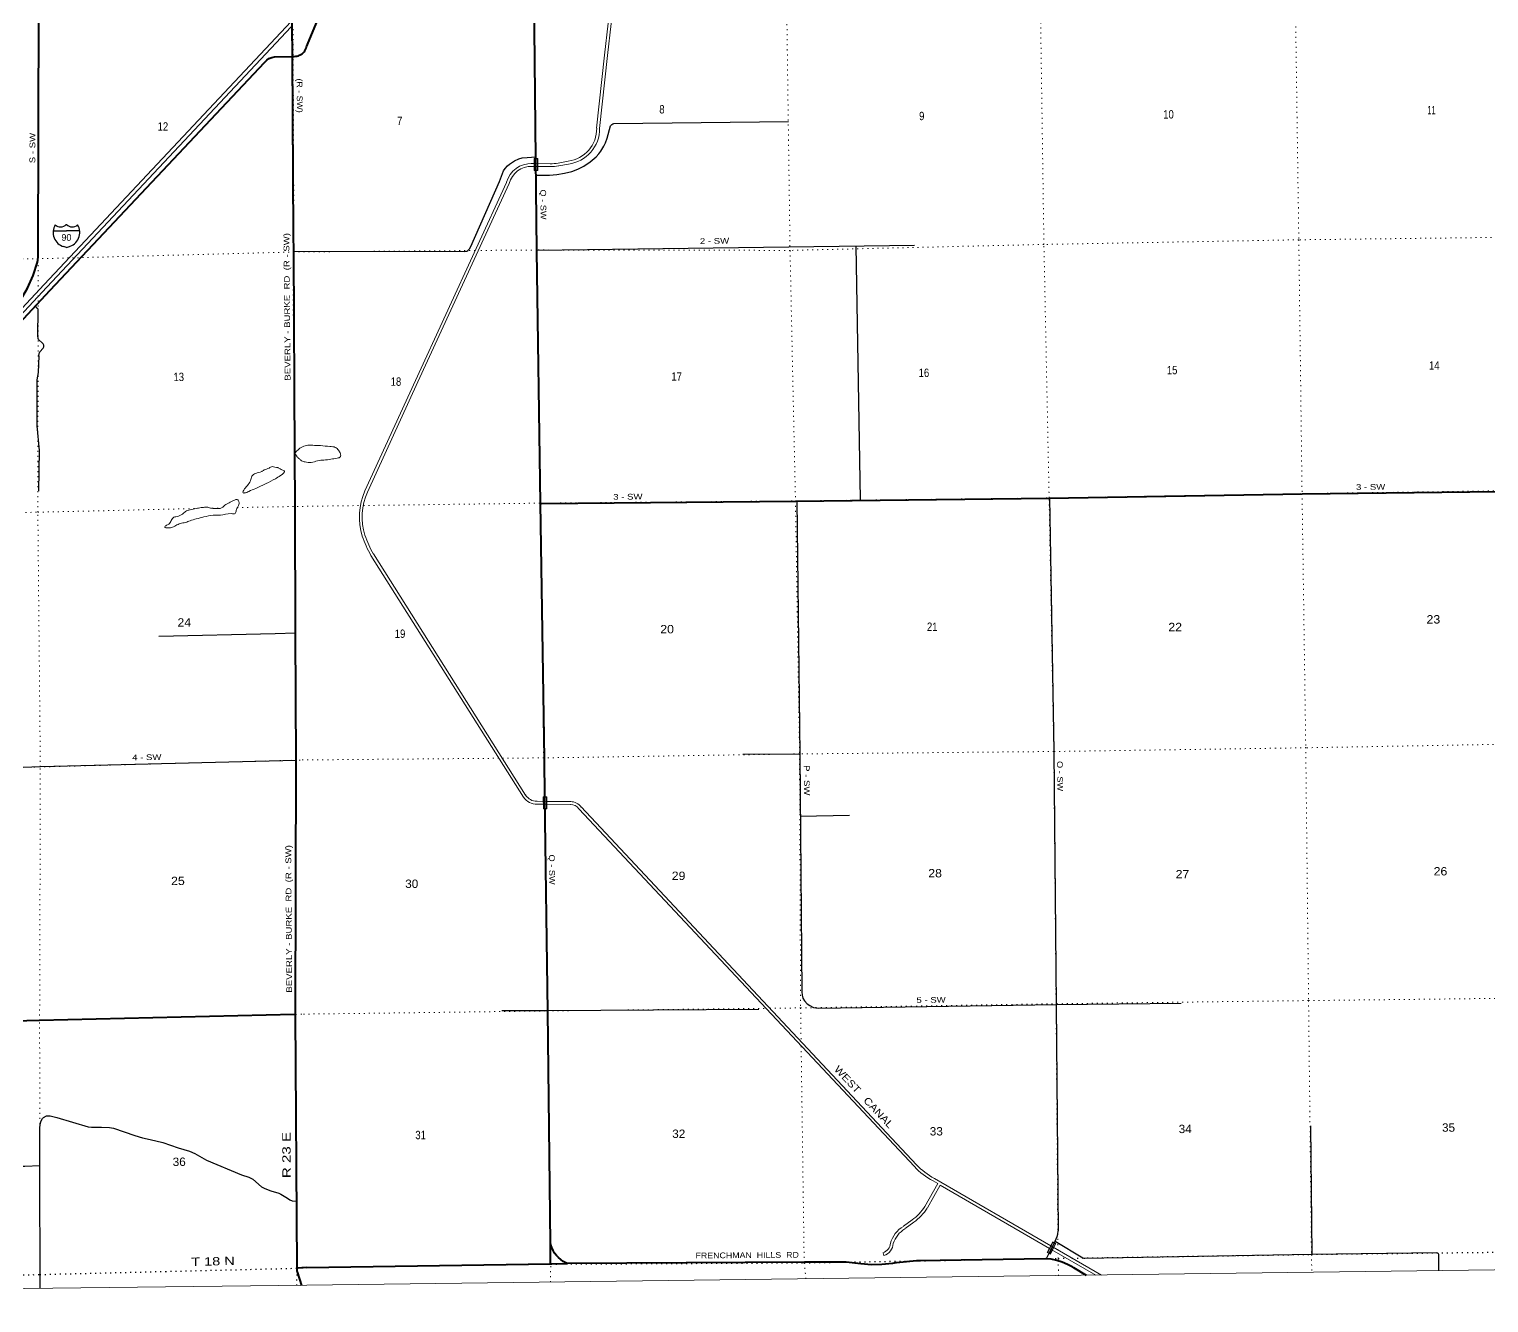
# Model space of a CAD drawing. Header units: feet. Extents: x 248627 to 501257, y -181930 to 5472.
# Drawn here: x 276162 to 306705, y -181930 to -155285 of the extents above; entities that cross this region are included whole.
import ezdxf
from ezdxf.enums import TextEntityAlignment as Align

# ---------------------------------------------------------------- set-up
doc = ezdxf.new("R2010")
doc.units = ezdxf.units.FT
doc.header["$LTSCALE"] = 70
doc.linetypes.add('DOTTED', pattern=[1.5, 0.3, -1.2])
doc.linetypes.add('MEDIUM_DASHED', pattern=[4.5, 3, -1.5])
for name, color, linetype, lineweight in [('15', 7, 'Continuous', 25), ('18', 7, 'Continuous', 35), ('26', 7, 'Continuous', 40), ('27', 7, 'Continuous', 40), ('29', 7, 'Continuous', 25), ('31', 7, 'Continuous', 13), ('39', 7, 'Continuous', 13), ('4', 7, 'Continuous', 13), ('41', 7, 'MEDIUM_DASHED', 13), ('6', 7, 'DOTTED', 25), ('61', 7, 'Continuous', 13), ('7', 7, 'DOTTED', 13)]:
    doc.layers.add(name, color=color, linetype=linetype, lineweight=lineweight)
doc.layers.add('30', color=7, linetype='Continuous')

msp = doc.modelspace()

# ---------------------------------------------------------------- linework, layer by layer
at = {"layer": '15'}
for p, q in [((276938.25, -159372.17), (276941.15, -159369.26)), ((276944.32, -159371.64), (276940.89, -159369.26)), ((276665.54, -159503.64), (276941.95, -159503.64)), ((276941.95, -159849.22), (276878.06, -159831.26)), ((276941.42, -159849.48), (277005.05, -159830.74))]:
    msp.add_line(p, q, dxfattribs=at)
msp.add_lwpolyline([(277217.31, -159503.64), (276941.42, -159503.64), (276941.95, -159503.64)], dxfattribs=at)
for centre, radius, start, end in [((276968.17, -159538.74), 306.13, 148.44436, 254.43392), ((276819.57, -159256.14), 165.66, 227.343, 315.81183), ((277063.26, -159256.14), 165.66, 224.18884, 312.6942), ((276914.66, -159538.74), 306.13, 283.08086, 31.62486)]:
    msp.add_arc(centre, radius, start, end, dxfattribs=at)
at = {"layer": '18'}
for points in [[(265408.57, -172719.77), (265427.43, -172694.77), (265775.61, -172233.22), (265794.78, -172207.81), (265809.9, -172183.22), (265853.65, -172112.09), (266151.48, -171690.13), (266170.16, -171663.65), (266191.74, -171640.13), (266484.96, -171320.45), (266488.85, -171316.21), (266531.72, -171270.45), (271074.87, -166421.04), (276473.52, -160628.46), (281645.25, -155121.46)], [(265366.43, -173208.13), (265763.41, -172508.9), (266090.12, -171944.03), (266107.66, -171913.7), (266120.92, -171894.03), (266325.96, -171609.82), (266543.99, -171366.04), (266571.07, -171335.76), (266589.55, -171316.04), (271129.67, -166472.25), (276528.41, -160679.57), (281646.67, -155235.59)]]:
    msp.add_lwpolyline(points, dxfattribs=at)
at = {"layer": '26'}
for p, q in [((281654.36, -155856.68), (281668.72, -155856.43)), ((281668.55, -155856.44), (281668.72, -155856.43)), ((281696.02, -159565.05), (281668.72, -155856.43)), ((281968.02, -181191.78), (287072.61, -181113.15)), ((281968.02, -181191.78), (281771.42, -181205.58))]:
    msp.add_line(p, q, dxfattribs=at)
for points in [[(281668.72, -155856.43), (281706.75, -155855.21), (281709.86, -155855.14), (281738.77, -155852.87), (281767.29, -155847.59), (281795.1, -155839.36), (281821.9, -155828.26), (281847.39, -155814.43), (281871.29, -155798), (281893.35, -155779.17), (281913.32, -155758.13), (281930.98, -155735.13), (281946.13, -155710.4), (281958.62, -155684.22), (281968.31, -155656.89), (282401.89, -154593.98), (282566.43, -154268.8), (282569.64, -154261.14), (282626.44, -154144.47), (282678.33, -154061.28), (282692.75, -154038.16), (282717.83, -154011.28), (284611.15, -151981.4)], [(286862.05, -165204.84), (286786.28, -159924.37), (286764.3, -157990.22), (286725.78, -154601.4), (286692.54, -152478.49)], [(265799.74, -171214.41), (265934.58, -171204.56), (266107.27, -171173.1), (266275.71, -171123.76), (266438.08, -171057.09), (266592.59, -170973.8), (266737.54, -170874.83), (266871.36, -170761.24), (266897.21, -170734.17), (266943.94, -170684.17), (271001.8, -166352.77), (275784.95, -161220.6), (275802.44, -161195.6), (275820.97, -161170.6), (275977.66, -160956.54), (276124.98, -160703.46), (276245.03, -160436.37), (276336.51, -160158.19), (276352.34, -160054.74), (276362.27, -154776.45), (276362.34, -154739.01), (276387.32, -154738.35), (281420.82, -154604.5), (281638.29, -154558.92)], [(281668.72, -155856.43), (281664.11, -155215.66), (281663.28, -155100.95)], [(271202.74, -166540.52), (276601.6, -160747.71), (281083.42, -155978.93), (281133.76, -155934.77), (281179.49, -155899.78), (281238.67, -155874.21), (281297.85, -155862.77), (281654.36, -155856.68)], [(281737.83, -175895.16), (281748.26, -170589.81), (281737.33, -167922.83), (281731.21, -165280.59), (281730.5, -165262.73), (281720.77, -164165.83), (281696.73, -159954.18), (281696.02, -159565.05)], [(286862.05, -165204.84), (286883.01, -165204.67), (292204.53, -165161.97), (297506.36, -165095.8), (302801.72, -165007.62), (308066.57, -164946.01), (308081.5, -164945.84)], [(287067.83, -180691.05), (287012.82, -175832.04), (286953.51, -171342.58), (286942.98, -170545.47), (286862.11, -165208.81), (286862.05, -165204.84)], [(281737.83, -175895.16), (281714.3, -175895.73), (276376.76, -176025.58), (271054.23, -176164.97), (265754.23, -176251.6), (265739.1, -176251.85), (265739.32, -176227.01), (265754.85, -174419.98), (265755.06, -174394.98)], [(281771.42, -181205.58), (281770.45, -181181.69), (281737.8, -175912.01), (281737.83, -175895.16)], [(287072.61, -181113.15), (287072.48, -181101.85), (287067.83, -180691.05)], [(287428.81, -181110.61), (287407, -181100.77), (287392.21, -181094.09), (287337.16, -181063.12), (287285.64, -181026.57), (287238.22, -180984.83), (287195.43, -180938.36), (287157.73, -180887.67), (287125.53, -180833.32), (287099.19, -180775.9), (287087.43, -180741.05), (287067.83, -180691.05)], [(287072.61, -181113.15), (287079, -181113.05), (287428.81, -181110.61)], [(298290.19, -181355.32), (298023, -181196.7), (297998, -181185.05), (297973, -181171.07), (297890.94, -181125.52), (297779.69, -181078.22), (297664.09, -181042.8), (297545.43, -181019.66), (297425, -181009.05), (294782, -181049.67), (294757, -181050.05), (294732, -181049.82), (294309, -181092.91), (294279.13, -181095.95), (294259, -181099.69), (294224.65, -181106.07), (294006.44, -181131.69), (293786.76, -181134.36), (293568, -181114.05), (293260, -181079.05), (293222, -181078.05), (292387, -181076.05), (287428.81, -181110.61)], [(281870.91, -181564.46), (281774.09, -181282.1), (281772.8, -181270.48), (281772.01, -181257.97), (281771.42, -181205.58)]]:
    msp.add_lwpolyline(points, dxfattribs=at)
at = {"layer": '29'}
for p, q in [((288399, -157261.05), (292050, -157215.05)), ((285278, -159934.05), (281706.05, -159945.46)), ((286794.46, -159906.75), (294685.29, -159803.04)), ((293458.79, -159815.12), (293547.23, -165127.48)), ((292276.5, -170454.53), (291092.02, -170455.72)), ((292297, -171750.05), (293327.18, -171727.66)), ((287015, -175820.05), (286053, -175823.05)), ((287020.58, -175817.8), (291430.21, -175787.31)), ((302975.38, -178228.09), (303002.12, -180915.8)), ((297630.71, -180640.88), (298207, -180988.05)), ((305655, -180910.05), (305655, -181257.67))]:
    msp.add_line(p, q, dxfattribs=at)
for points in [[(286770.71, -158338.16), (287052.43, -158338.16), (287206.49, -158323.85), (287360.55, -158298.53), (287516.82, -158260), (287642.26, -158214.85), (287769.92, -158149.89), (287901.97, -158060.71), (288023.02, -157958.32), (288082.45, -157893.36), (288126.46, -157836.1), (288188.09, -157733.71), (288223.31, -157662.15), (288258.51, -157563.05), (288328.94, -157307.62), (288353.16, -157279), (288375.17, -157265.79), (288399, -157261.05)], [(285278, -159934.05), (285320.32, -159929.12), (285340.13, -159914.82), (285373.15, -159882.88), (285406.16, -159831.14), (286004.8, -158474.7), (286066.42, -158302.94), (286090.64, -158247.88), (286121.45, -158197.23), (286174.27, -158142.18), (286211.68, -158109.16), (286317.33, -158038.69), (286409.76, -157994.66), (286480.19, -157979.23), (286585.83, -157968.23), (286763.88, -157953.23)], [(276367.41, -162116.84), (276372.74, -162071.85), (276377.14, -162054.28), (276385.91, -162036.7), (276456.17, -161955.41), (276468.25, -161930.16), (276471.55, -161914.78), (276469.34, -161898.3), (276452.88, -161870.85), (276432.02, -161845.57), (276369.45, -161790.66), (276356.28, -161774.19), (276350.79, -161753.32), (276344.19, -161700.58), (276352.98, -161164.56), (276347.49, -161140.4), (276331.02, -161120.63), (276293.69, -161081.08)], [(276367.41, -162116.84), (276350.38, -162468.8), (276321.46, -162620.15), (276323.74, -163585.04), (276374.54, -164100.25), (276359.68, -164946.44)], [(292228.38, -165147.41), (292286.59, -170456.34), (292328.06, -175425.55)], [(297514.32, -165091.62), (297602.49, -170389.9), (297652.69, -175701), (297693.28, -180423.29)], [(278876.52, -167986.37), (281310.19, -167928.92), (281733.24, -167916.82)], [(273752.43, -170805.06), (275307.57, -170749.94), (276399.4, -170713.34), (281750.17, -170577.28)], [(292328.06, -175425.55), (292334.58, -175495.29), (292354.39, -175554.74), (292385.2, -175614.2), (292442.42, -175673.65), (292497.44, -175711.09), (292574.47, -175748.52), (292622.89, -175759.53), (292682.6, -175762.65)], [(292682.6, -175762.65), (297656.52, -175690.87), (300266.28, -175661.61)], [(271029.49, -177500.77), (271442.46, -177562.71), (271582.98, -177593.46), (271697.16, -177633), (271806.94, -177681.33), (271925.5, -177747.24), (273339.5, -178696.26), (273387.8, -178718.23), (273449.28, -178735.8), (273550.28, -178748.99), (274454.89, -178748.99), (274630.54, -178757.77), (274832.54, -178792.92), (275807.4, -179038.96), (275974.27, -179069.72), (276070.88, -179074.11), (276384.91, -179053.84)], [(276386.18, -178283.65), (276391.44, -178191), (276413.4, -178125.09), (276444.14, -178076.77), (276461.7, -178054.8), (276527.57, -178019.65), (276597.83, -178019.65), (276738.36, -178054.8), (277397.05, -178248.12), (277467.31, -178256.9), (277678.09, -178256.9), (277844.96, -178261.3), (277924, -178274.48), (278371.91, -178432.65), (278534.39, -178476.59), (278696.87, -178511.73), (278955.95, -178577.64), (279276.52, -178687.48), (279513.65, -178757.78), (279627.82, -178806.11), (279873.73, -178942.31), (280602.69, -179249.86), (280760.77, -179302.59), (280839.82, -179346.52), (281024.25, -179504.69), (281050.6, -179520.07), (281090.12, -179537.65), (281217.47, -179583.78), (281386.54, -179634.31), (281428.25, -179654.07), (281568.77, -179741.95), (281617.08, -179772.7), (281665.38, -179794.67), (281761.93, -179806.75)], [(276391.87, -181631.6), (276384.89, -179067.27), (276386.18, -178283.65)], [(297630.71, -180640.88), (297671.75, -180541.24), (297684.95, -180492.8), (297693.28, -180423.29)], [(297630.71, -180640.88), (297499, -180895.7), (297441.37, -181007.19)], [(298207, -180988.05), (298234.08, -180995.41), (298254, -180997.05)], [(298254, -180997.05), (302990, -180914.05), (305610, -180876.05)], [(305610, -180876.05), (305637.89, -180886.42), (305655, -180910.05), (305655, -181257.67)]]:
    msp.add_lwpolyline(points, dxfattribs=at)
at = {"layer": '31'}
for p, q in [((297647.29, -180689.71), (297533.1, -180912.11)), ((297533.1, -180912.11), (297466.38, -180877.85))]:
    msp.add_line(p, q, dxfattribs=at)
msp.add_lwpolyline([(297466.38, -180877.85), (297580.57, -180655.45), (297647.29, -180689.71)], dxfattribs=at)
msp.add_lwpolyline([(297477.14, -180874.38), (297584.03, -180666.21), (297636.52, -180693.17), (297529.63, -180901.34)], close=True, dxfattribs=at)
at = {"layer": '39'}
for p, q in [((287437.1, -158046.29), (287230.76, -158086.57)), ((287444.33, -158105.85), (287242.51, -158145.41)), ((283313.87, -166294.82), (286507.99, -171354.48)), ((283364.65, -166262.87), (286547.78, -171306.37)), ((295173.1, -179435.61), (294906.09, -179916.22)), ((295225.02, -179465.69), (294958.54, -179945.36)), ((295076.53, -179379.65), (295173.1, -179435.61)), ((295106.61, -179327.74), (297540.18, -180737.84)), ((294638.08, -180195.15), (294455.71, -180329.53)), ((294673.67, -180243.45), (294491.3, -180377.83)), ((297540.18, -180737.84), (298597.9, -181350.72)), ((294028.91, -180882.78), (294046.69, -180940.23))]:
    msp.add_line(p, q, dxfattribs=at)
for points in [[(288431.69, -153811.24), (288203.9, -155827.88), (288036.9, -157356.38)], [(288491.31, -153817.97), (288263.53, -155834.51), (288096.55, -157362.9)], [(287065.26, -158098.87), (286729.41, -158096.8), (286669.3, -158096.37)], [(287060.14, -158158.74), (286728.55, -158157.19), (286683.83, -158156.86)], [(286152.73, -158490.11), (284243.39, -162636.53), (283188.77, -164945.11)], [(286208.43, -158512.6), (284297.93, -162661.54), (283243.34, -164970.04)], [(281745.45, -164121.68), (281732.5, -164140.8), (281730.94, -164164.26), (281739.54, -164190.08), (281762.76, -164220.65)], [(286775.62, -171498.12), (286993.23, -171499.79), (287487.77, -171503.59)], [(286789.17, -171438.05), (286993.24, -171439.3), (287493.63, -171443.97)], [(287665.5, -171595.67), (291056.88, -175211.14), (294686.55, -179081.48)], [(287709.26, -171554.62), (291100.64, -175170.09), (294730.32, -179040.44)], [(295225.02, -179465.69), (297511.42, -180790.5), (298483.95, -181354.02)]]:
    msp.add_lwpolyline(points, dxfattribs=at)
for centre, radius, start, end in [((287354.68, -157366.95), 684.32, 276.91785, 0.88892), ((287354.68, -157366.95), 744.32, 276.91785, 0.88892), ((286665.75, -158628.42), 531.9, 88.00685, 164.70355), ((286665.75, -158628.42), 471.9, 87.80406, 165.95131), ((287089.75, -157309.09), 850.16, 268.00377, 280.27977), ((287089.75, -157309.09), 790.16, 268.22332, 280.27973), ((284397.25, -165493.26), 1326.99, 155.60132, 197.39372), ((284397.25, -165493.26), 1266.99, 155.60132, 197.39371), ((285388.48, -165113.7), 2387.27, 198.97541, 209.65379), ((285388.48, -165113.7), 2327.27, 198.97541, 209.65379), ((286789.74, -171149.91), 288.14, 212.76424, 269.88558), ((286789.75, -171149.91), 348.14, 215.67546, 270.05001), ((287489.53, -171718.47), 214.58, 34.91045, 91.40251), ((287489.53, -171718.47), 274.58, 34.91114, 90.00019), ((295740.29, -178107.39), 1435, 222.75054, 242.44803), ((295740.29, -178107.39), 1375, 222.75053, 242.44802), ((293864.47, -179190.95), 1269.25, 307.55602, 325.15112), ((293864.47, -179190.95), 1329.25, 307.55603, 325.15112), ((294762.69, -180850.9), 603.27, 120.58347, 163.96981), ((294762.69, -180850.9), 543.27, 120.58346, 162.63601), ((293956.6, -180666.42), 228.34, 288.27416, 355.82803), ((293956.6, -180666.42), 288.35, 288.27371, 355.72269)]:
    msp.add_arc(centre, radius, start, end, dxfattribs=at)
for points in [[(281742.77, -164124.46), (281780.29, -164089.51), (281881.47, -164019.11), (281991.52, -163990.78), (282130.31, -163992.07), (282259.08, -163995.57), (282454.55, -164015.87), (282567.52, -164033.77), (282604.22, -164059.2), (282637.1, -164094.77), (282674.67, -164164.46), (282673.92, -164228.86), (282606.17, -164260.38), (282473.85, -164281.09), (282327.42, -164300.08), (282196.95, -164312.71), (282062.93, -164349.55), (281934, -164338), (281863.16, -164315.25), (281816.09, -164273.93), (281768.99, -164230.59), (281762.76, -164220.65)], [(281363.02, -164455.44), (281383.05, -164465.44), (281451.9, -164505.07), (281506.51, -164528.72), (281420.67, -164622.2), (281314.46, -164689.69), (281121.88, -164790.23), (281013.52, -164841.63), (280903.11, -164891.03), (280760.6, -164954.83), (280664.16, -164987.98), (280639.97, -164986.2), (280669.46, -164901.31), (280729.3, -164830.24), (280792.92, -164730.92), (280824.34, -164635.95), (280902.43, -164578.8), (281027.03, -164539.34), (281081.15, -164506.59), (281181.56, -164467.36), (281247.77, -164434.5), (281304.3, -164446.04), (281364.26, -164456.06)], [(280538.53, -165140.26), (280555.08, -165190.47), (280533.56, -165265.2), (280507.77, -165311.78), (280496.01, -165350.17), (280472.39, -165414.85), (280389.81, -165419.67), (280162.39, -165452.06), (280015.31, -165453.46), (279818.15, -165489.58), (279659.3, -165529.37), (279528.67, -165568.89), (279434.26, -165604.04), (279325.65, -165627.23), (279231.3, -165668.42), (279134.95, -165711.64), (279060.47, -165720.41), (278997.85, -165702.88), (279035.8, -165664.24), (279095.94, -165627.41), (279125.8, -165584.82), (279173.47, -165505.8), (279255.86, -165478.83), (279368.29, -165431.43), (279434.31, -165376.41), (279530.73, -165341.24), (279653.41, -165313.89), (279764.06, -165292.69), (279850.64, -165285.82), (279899.02, -165287.37), (279977.77, -165306.76), (280082.6, -165311.81), (280155.13, -165311.12), (280211.32, -165284.39), (280275.35, -165231.41), (280331.5, -165200.66), (280397.7, -165165.78), (280457.88, -165134.99), (280514.21, -165124.38), (280538.53, -165140.26)]]:
    msp.add_spline(points, degree=3, dxfattribs=at)
at = {"layer": '4'}
msp.add_lwpolyline([(248626.54, 1367.98), (279703.36, 1731.35), (310779.64, 2137.47), (341855.35, 2586.32), (372930.4, 3077.93), (404004.75, 3612.28), (435078.34, 4189.37), (466151.09, 4809.2), (497222.97, 5471.78), (501256.99, -177792.42), (469933.02, -178460.37), (438608.16, -179085.23), (407282.48, -179667), (375956.01, -180205.69), (344628.84, -180701.29), (313301.02, -181153.78), (281972.62, -181563.19), (250643.67, -181929.51)], close=True, dxfattribs=at)
msp.add_lwpolyline([(248626.54, 1367.98), (279703.36, 1731.35), (310779.64, 2137.47), (341855.35, 2586.32), (372930.4, 3077.93), (404004.75, 3612.28), (435078.34, 4189.37), (466151.09, 4809.2), (497222.97, 5471.78), (501256.99, -177792.42), (469933.02, -178460.37), (438608.16, -179085.23), (407282.48, -179667), (375956.01, -180205.69), (344628.84, -180701.29), (313301.02, -181153.78), (281972.62, -181563.19), (250643.67, -181929.51)], close=True, dxfattribs=at)
at = {"layer": '6'}
for p, q in [((281677.36, -155285.56), (281695.29, -159974.32)), ((281695.29, -159974.32), (281703.78, -162121.68))]:
    msp.add_line(p, q, dxfattribs=at)
for points in [[(281761.07, -181566.79), (281771.42, -181205.58), (281737.75, -175905.96), (281746.14, -170577.75), (281732.52, -165265.86), (281691.31, -160693.42)], [(297983.12, -180995.62), (302994.08, -180915.96), (308316.09, -180853.42), (313295.62, -180761.41)], [(281968.02, -181191.78), (287074.61, -181118.77), (292379.24, -181092.79), (297690.6, -181000.27), (297867.67, -180997.46)], [(253183.44, -181726.99), (255345.5, -181592.56), (260659.65, -181648.64), (265709.09, -181620.63), (270995.41, -181487.63), (276386.94, -181337.05), (281771.42, -181205.58), (281968.02, -181191.78)]]:
    msp.add_lwpolyline(points, dxfattribs=at)
at = {"layer": '61'}
for p, q in [((286803.48, -157990.51), (286805.75, -158240.5)), ((286805.75, -158240.5), (286730.76, -158241.18)), ((286992.11, -171342.55), (286996.48, -171592.51)), ((286996.48, -171592.51), (286921.49, -171593.82))]:
    msp.add_line(p, q, dxfattribs=at)
for points in [[(286730.76, -158241.18), (286728.49, -157991.19), (286803.48, -157990.51)], [(286921.49, -171593.82), (286917.12, -171343.86), (286992.11, -171342.55)]]:
    msp.add_lwpolyline(points, dxfattribs=at)
for points in [[(286795.55, -157998.57), (286736.55, -157999.11), (286738.68, -158233.11), (286797.68, -158232.57)], [(286984.25, -171350.68), (286925.25, -171351.71), (286929.34, -171585.68), (286988.34, -171584.65)]]:
    msp.add_lwpolyline(points, close=True, dxfattribs=at)
at = {"layer": '7'}
for p, q in [((285495.76, -159914.91), (281705.58, -159946.27)), ((279989.75, -165305.93), (280179.26, -165301.57)), ((281770.88, -165268.86), (283092.59, -165251.19)), ((285992.04, -170537.74), (281836.55, -170573.64))]:
    msp.add_line(p, q, dxfattribs=at)
for points in [[(302537.47, -148716.38), (302653.18, -154392.41), (302729.28, -159690.92), (302797.58, -165001.67), (302874.42, -170308.01), (302933.86, -175607.07), (302994.08, -180915.96), (303001.5, -181293.13)], [(291942.18, -148864.65), (292009.83, -154551.68), (292083.14, -159912.63), (292196.33, -165154.08), (292282.37, -170446.37), (292304.47, -175760.03), (292314.44, -176471.38)], [(297689.28, -180825.68), (297650.41, -175686.96), (297602.61, -170395.93), (297504.27, -165091.82), (297395.88, -159787.9), (297317.53, -154477.35), (297257.72, -148780.1)], [(286766.18, -157991.97), (286727.52, -154587.28), (286657.18, -149803.09)], [(276391.87, -181631.6), (276388.34, -181333.46), (276380.77, -176023.53), (276395.41, -170717.41), (276343.36, -165389.77), (276351.98, -160087.74), (276370.07, -154742.93)], [(286954.66, -171342.41), (286928.59, -170529.65), (286855.92, -165200.88), (286787.89, -159904.22), (286768.97, -158237.65)], [(313002.72, -159554.43), (308021.1, -159626.97), (302729.28, -159690.92), (297395.88, -159787.9), (292083.14, -159912.63), (286787.89, -159904.22), (285560.81, -159914.37)], [(281705.58, -159946.27), (276351.98, -160087.74), (271071.26, -160168.32), (265782.37, -160236.88), (260376.95, -160344.84), (255083.13, -160542.37), (250409.51, -160651.38)], [(283154.6, -165250.36), (286855.92, -165200.88), (292196.33, -165154.08), (297504.27, -165091.82), (302797.58, -165001.67), (308103.23, -164925.37), (313077, -164853.9)], [(250475.37, -165982.94), (255198.58, -165978.19), (260417.07, -165690.72), (265714.03, -165624.09), (271044.76, -165500.73), (276343.36, -165389.77), (279662.27, -165313.46)], [(280515.44, -165293.84), (281770.88, -165268.86), (281770.88, -165268.86)], [(313150.2, -170170.74), (308165.26, -170224.16), (302882.08, -170318.13), (297602.61, -170395.93), (292282.37, -170446.37), (286928.59, -170529.65), (286061.76, -170537.14)], [(281835.5, -170574.18), (281746.14, -170577.75), (276386.56, -170719.79), (271094.85, -170834.44), (268521.12, -170883.53)], [(287073.87, -181499.46), (287074.61, -181118.77), (287006.63, -175824.11), (286956.89, -171592.73)], [(291658.33, -175767.85), (292304.47, -175760.03), (297662.75, -175673.03), (302933.86, -175607.07), (308219.69, -175545.24), (311564.12, -175488.78)], [(250755.72, -176529.2), (255252.5, -176422.43), (260494.78, -176324.09), (265733.21, -176245.93), (271038.08, -176161.1), (276380.77, -176023.53), (281738.27, -175897.18), (281902.71, -175889.43)], [(281902.39, -175890.43), (287006.63, -175824.11), (291575.17, -175768.85)], [(292315.68, -176559.8), (292379.24, -181092.79), (292415.48, -181431.5)], [(297701.75, -181362.24), (297690.6, -181000.27), (297689.81, -180895.63)]]:
    msp.add_lwpolyline(points, dxfattribs=at)

# ---------------------------------------------------------------- texts
at = {"layer": '15'}
msp.add_text('90', height=140, dxfattribs=at).set_placement((276941.61, -159711.75), align=Align.CENTER)
at = {"layer": '27'}
for s, rotation, width, p in [('(R - SW)', 270.709, 1.15, (281757.74, -156317.25)), ('S - SW', 89.806, 1.25, (276288.74, -158089.64)), ('Q - SW', 270.651, 1.2, (286858.27, -158638.46)), ('BEVERLY - BURKE  RD  (R - SW)', 90.516, 1.25, (281631.27, -162636.45)), ('3 - SW', 0.67, 1.25, (303927.04, -164924.45)), ('3 - SW', 0.67, 1.25, (288384.04, -165129.45)), ('BEVERLY - BURKE  RD  (R - SW)', 90.364, 1.25, (281663.53, -175440.81)), ('Q - SW', 270.757, 1.2, (287039.49, -172551.82)), ('FRENCHMAN  HILLS  RD', 0.399, 1.15, (290105.21, -181001.15))]:
    msp.add_text(s, height=120, rotation=rotation, dxfattribs=dict(at, width=width)).set_placement(p)
at = {"layer": '30'}
for s, rotation, width, p in [('2 - SW', 0.996, 1.25, (290197.55, -159780.22)), ('4 - SW', 0.996, 1.25, (278317.28, -170581.65)), ('P - SW', 270.625, 1.25, (292370.81, -170681.66)), ('O - SW', 270.625, 1.2, (297669.53, -170596.15)), ('5 - SW', 0.67, 1.25, (294729.06, -175656.38))]:
    msp.add_text(s, height=120, rotation=rotation, dxfattribs=dict(at, width=width)).set_placement(p)
at = {"layer": '41', "width": 1.2}
msp.add_text('WEST   CANAL', height=150, rotation=313.162, dxfattribs=at).set_placement((292993.86, -177054.24))
at = {"layer": '6'}
for s, rotation, width, p in [('R 23 E', 90.254, 1.35, (281635.55, -179320.58)), ('T 18 N', 1.399, 1.3, (279553.69, -181159.7))]:
    msp.add_text(s, height=175, rotation=rotation, dxfattribs=dict(at, width=width)).set_placement(p)
at = {"layer": '7'}
for s, width, p in [('8', 0.85, (289347.05, -157048.07)), ('10', 0.85, (299891.95, -157153.66)), ('11', 0.65, (305418.4, -157066.79)), ('7', 0.85, (283859.58, -157291.67)), ('9', 0.85, (294784.37, -157188.71)), ('17', 0.85, (289600.44, -162637.81)), ('16', 0.85, (294774.9, -162560.74)), ('15', 0.85, (299967.66, -162504.45)), ('14', 0.85, (305452.31, -162409.29)), ('18', 0.85, (283726.28, -162745.43)), ('23', 1.1, (305402.13, -167718.64)), ('19', 0.85, (283812.01, -168019.24)), ('20', 1.1, (289367.81, -167924.3)), ('21', 0.85, (294948.37, -167873.39)), ('22', 1.1, (299999.53, -167879.19)), ('28', 1.1, (294975.26, -173029.99)), ('26', 1.1, (305550.38, -172988.82)), ('30', 1.05, (284030.55, -173250.56)), ('29', 1.1, (289607.68, -173084.3)), ('27', 1.1, (300151.48, -173050.5)), ('31', 0.85, (284242.17, -178506.82)), ('32', 1.05, (289617.59, -178480.65)), ('33', 1.05, (295007.1, -178429.04)), ('34', 1.05, (300215.16, -178379.27)), ('35', 1.05, (305726.08, -178350.74))]:
    msp.add_text(s, height=175, dxfattribs=dict(at, width=width)).set_placement(p)
for s, width, p in [('12', 0.85, (278850.99, -157409.09)), ('13', 0.85, (279181.78, -162647.95)), ('24', 1.1, (279265.92, -167784.5)), ('25', 1.1, (279132.42, -173191.42)), ('36', 1.05, (279165.91, -179067.97))]:
    msp.add_text(s, height=175, rotation=0.546, dxfattribs=dict(at, width=width)).set_placement(p)

doc.saveas('drawing.dxf')
